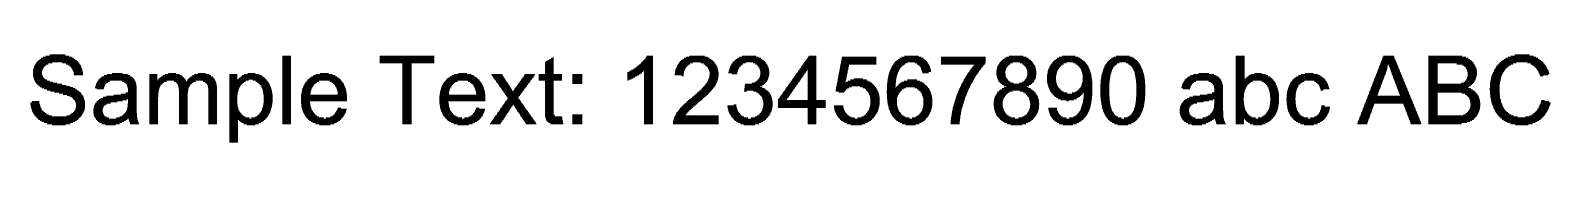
# Model space of a CAD drawing. Header units: metres. Extents: x 2.3 to 90.9, y 0.4 to 5.6.
import ezdxf

# ---------------------------------------------------------------- set-up
doc = ezdxf.new("R2010")
doc.units = ezdxf.units.M

msp = doc.modelspace()

# ---------------------------------------------------------------- hatches: boundary and pattern name
h = msp.add_hatch()
h.set_pattern_fill('ANSI31', color=1, scale=0.02, angle=-45, style=0)
edge = h.paths.add_edge_path()
edge.add_line((2.251, 2.785), (2.75, 2.829))
edge.add_spline(control_points=[(2.75, 2.829), (2.774, 2.629), (2.829, 2.465), (2.915, 2.336), (3.002, 2.208), (3.136, 2.104), (3.318, 2.025), (3.5, 1.946), (3.704, 1.907), (3.932, 1.907), (4.134, 1.907), (4.312, 1.937), (4.467, 1.997), (4.621, 2.057), (4.736, 2.139), (4.812, 2.244), (4.887, 2.348), (4.925, 2.462), (4.925, 2.586), (4.925, 2.711), (4.889, 2.821), (4.816, 2.915), (4.743, 3.008), (4.623, 3.087), (4.456, 3.151), (4.348, 3.193), (4.111, 3.258), (3.744, 3.346), (3.376, 3.434), (3.119, 3.517), (2.971, 3.595), (2.78, 3.696), (2.638, 3.82), (2.544, 3.968), (2.451, 4.116), (2.404, 4.282), (2.404, 4.466), (2.404, 4.668), (2.461, 4.857), (2.576, 5.032), (2.69, 5.208), (2.858, 5.341), (3.078, 5.432), (3.298, 5.523), (3.543, 5.568), (3.812, 5.568), (4.108, 5.568), (4.37, 5.52), (4.596, 5.425), (4.823, 5.329), (4.997, 5.189), (5.119, 5.003), (5.241, 4.818), (5.306, 4.608), (5.315, 4.373)], knot_values=[0, 0, 0, 0, 1, 1, 1, 2, 2, 2, 3, 3, 3, 4, 4, 4, 5, 5, 5, 6, 6, 6, 7, 7, 7, 8, 8, 8, 9, 9, 9, 10, 10, 10, 11, 11, 11, 12, 12, 12, 13, 13, 13, 14, 14, 14, 15, 15, 15, 16, 16, 16, 17, 17, 17, 18, 18, 18, 18], degree=3, periodic=0)
edge.add_line((5.315, 4.373), (4.808, 4.335))
edge.add_spline(control_points=[(4.808, 4.335), (4.78, 4.588), (4.688, 4.779), (4.531, 4.908), (4.373, 5.037), (4.141, 5.102), (3.834, 5.102), (3.513, 5.102), (3.28, 5.043), (3.134, 4.926), (2.987, 4.808), (2.914, 4.667), (2.914, 4.501), (2.914, 4.358), (2.966, 4.239), (3.07, 4.147), (3.171, 4.054), (3.437, 3.959), (3.868, 3.862), (4.298, 3.764), (4.593, 3.679), (4.753, 3.606), (4.986, 3.499), (5.158, 3.363), (5.269, 3.198), (5.38, 3.034), (5.435, 2.844), (5.435, 2.63), (5.435, 2.417), (5.374, 2.216), (5.252, 2.028), (5.131, 1.84), (4.955, 1.693), (4.727, 1.589), (4.499, 1.484), (4.242, 1.432), (3.956, 1.432), (3.594, 1.432), (3.291, 1.485), (3.046, 1.59), (2.802, 1.696), (2.61, 1.854), (2.471, 2.066), (2.332, 2.278), (2.258, 2.518), (2.251, 2.785)], knot_values=[0, 0, 0, 0, 1, 1, 1, 2, 2, 2, 3, 3, 3, 4, 4, 4, 5, 5, 5, 6, 6, 6, 7, 7, 7, 8, 8, 8, 9, 9, 9, 10, 10, 10, 11, 11, 11, 12, 12, 12, 13, 13, 13, 14, 14, 14, 15, 15, 15, 15], degree=3, periodic=0)
h = msp.add_hatch()
h.set_pattern_fill('ANSI31', color=1, scale=0.02, angle=-45, style=0)
h.paths.add_polyline_path([(16.955, 1.5), (16.955, 5.5), (17.446, 5.5), (17.446, 1.5), (16.955, 1.5)])
h = msp.add_hatch()
h.set_pattern_fill('ANSI31', color=1, scale=0.02, angle=-45, style=0)
h.paths.add_polyline_path([(23.948, 1.5), (23.948, 5.028), (22.63, 5.028), (22.63, 5.5), (25.801, 5.5), (25.801, 5.028), (24.477, 5.028), (24.477, 1.5), (23.948, 1.5)])
h = msp.add_hatch()
h.set_pattern_fill('ANSI31', color=1, scale=0.02, angle=-45, style=0)
edge = h.paths.add_edge_path()
edge.add_line((33.255, 1.939), (33.326, 1.505))
edge.add_spline(control_points=[(33.326, 1.505), (33.188, 1.476), (33.064, 1.462), (32.955, 1.462), (32.777, 1.462), (32.638, 1.49), (32.54, 1.546), (32.442, 1.603), (32.373, 1.677), (32.333, 1.769), (32.293, 1.861), (32.273, 2.054), (32.273, 2.349)], knot_values=[0, 0, 0, 0, 1, 1, 1, 2, 2, 2, 3, 3, 3, 4, 4, 4, 4], degree=3, periodic=0)
edge.add_line((32.273, 2.349), (32.273, 4.016))
edge.add_line((32.273, 4.016), (31.913, 4.016))
edge.add_line((31.913, 4.016), (31.913, 4.398))
edge.add_line((31.913, 4.398), (32.273, 4.398))
edge.add_line((32.273, 4.398), (32.273, 5.115))
edge.add_line((32.273, 5.115), (32.761, 5.41))
edge.add_line((32.761, 5.41), (32.761, 4.398))
edge.add_line((32.761, 4.398), (33.255, 4.398))
edge.add_line((33.255, 4.398), (33.255, 4.016))
edge.add_line((33.255, 4.016), (32.761, 4.016))
edge.add_line((32.761, 4.016), (32.761, 2.321))
edge.add_spline(control_points=[(32.761, 2.321), (32.761, 2.181), (32.77, 2.091), (32.787, 2.051), (32.804, 2.011), (32.833, 1.979), (32.872, 1.956), (32.911, 1.932), (32.967, 1.92), (33.04, 1.92), (33.094, 1.92), (33.166, 1.927), (33.255, 1.939)], knot_values=[0, 0, 0, 0, 1, 1, 1, 2, 2, 2, 3, 3, 3, 4, 4, 4, 4], degree=3, periodic=0)
h = msp.add_hatch()
h.set_pattern_fill('ANSI31', color=1, scale=0.02, angle=-45, style=0)
edge = h.paths.add_edge_path()
edge.add_line((38.554, 1.5), (38.063, 1.5))
edge.add_line((38.063, 1.5), (38.063, 4.63))
edge.add_spline(control_points=[(38.063, 4.63), (37.945, 4.517), (37.789, 4.404), (37.598, 4.291), (37.406, 4.178), (37.233, 4.094), (37.08, 4.038)], knot_values=[0, 0, 0, 0, 1, 1, 1, 2, 2, 2, 2], degree=3, periodic=0)
edge.add_line((37.08, 4.038), (37.08, 4.512))
edge.add_spline(control_points=[(37.08, 4.512), (37.355, 4.641), (37.595, 4.798), (37.801, 4.982), (38.006, 5.165), (38.152, 5.344), (38.237, 5.516)], knot_values=[0, 0, 0, 0, 1, 1, 1, 2, 2, 2, 2], degree=3, periodic=0)
edge.add_line((38.237, 5.516), (38.554, 5.516))
edge.add_line((38.554, 5.516), (38.554, 1.5))
h = msp.add_hatch()
h.set_pattern_fill('ANSI31', color=1, scale=0.02, angle=-45, style=0)
edge = h.paths.add_edge_path()
edge.add_line((42.393, 1.972), (42.393, 1.5))
edge.add_line((42.393, 1.5), (39.749, 1.5))
edge.add_spline(control_points=[(39.749, 1.5), (39.745, 1.618), (39.764, 1.732), (39.806, 1.841), (39.874, 2.021), (39.981, 2.198), (40.13, 2.373), (40.278, 2.548), (40.492, 2.75), (40.772, 2.979), (41.207, 3.335), (41.501, 3.618), (41.653, 3.826), (41.806, 4.034), (41.883, 4.231), (41.883, 4.417), (41.883, 4.611), (41.813, 4.776), (41.674, 4.909), (41.535, 5.043), (41.353, 5.11), (41.13, 5.11), (40.893, 5.11), (40.704, 5.039), (40.562, 4.897), (40.42, 4.755), (40.348, 4.559), (40.347, 4.308)], knot_values=[0, 0, 0, 0, 1, 1, 1, 2, 2, 2, 3, 3, 3, 4, 4, 4, 5, 5, 5, 6, 6, 6, 7, 7, 7, 8, 8, 8, 9, 9, 9, 9], degree=3, periodic=0)
edge.add_line((40.347, 4.308), (39.842, 4.359))
edge.add_spline(control_points=[(39.842, 4.359), (39.876, 4.736), (40.006, 5.023), (40.232, 5.22), (40.457, 5.418), (40.76, 5.516), (41.141, 5.516), (41.524, 5.516), (41.828, 5.41), (42.052, 5.197), (42.276, 4.984), (42.387, 4.721), (42.387, 4.406), (42.387, 4.246), (42.355, 4.088), (42.289, 3.934), (42.224, 3.779), (42.115, 3.616), (41.963, 3.445), (41.811, 3.274), (41.559, 3.04), (41.206, 2.741), (40.911, 2.494), (40.722, 2.326), (40.638, 2.238), (40.555, 2.15), (40.486, 2.061), (40.431, 1.972)], knot_values=[0, 0, 0, 0, 1, 1, 1, 2, 2, 2, 3, 3, 3, 4, 4, 4, 5, 5, 5, 6, 6, 6, 7, 7, 7, 8, 8, 8, 9, 9, 9, 9], degree=3, periodic=0)
edge.add_line((40.431, 1.972), (42.393, 1.972))
h = msp.add_hatch()
h.set_pattern_fill('ANSI31', color=1, scale=0.02, angle=-45, style=0)
edge = h.paths.add_edge_path()
edge.add_line((42.922, 2.556), (43.413, 2.621))
edge.add_spline(control_points=[(43.413, 2.621), (43.47, 2.343), (43.566, 2.143), (43.701, 2.02), (43.837, 1.897), (44.002, 1.836), (44.196, 1.836), (44.427, 1.836), (44.623, 1.916), (44.782, 2.076), (44.941, 2.236), (45.02, 2.434), (45.02, 2.671), (45.02, 2.896), (44.947, 3.082), (44.799, 3.229), (44.652, 3.375), (44.465, 3.448), (44.237, 3.448), (44.145, 3.448), (44.029, 3.43), (43.891, 3.394)], knot_values=[0, 0, 0, 0, 1, 1, 1, 2, 2, 2, 3, 3, 3, 4, 4, 4, 5, 5, 5, 6, 6, 6, 7, 7, 7, 7], degree=3, periodic=0)
edge.add_line((43.891, 3.394), (43.945, 3.825))
edge.add_spline(control_points=[(43.945, 3.825), (43.978, 3.821), (44.005, 3.819), (44.025, 3.819), (44.234, 3.819), (44.422, 3.874), (44.589, 3.983), (44.757, 4.092), (44.84, 4.26), (44.84, 4.488), (44.84, 4.668), (44.779, 4.817), (44.658, 4.935), (44.536, 5.053), (44.378, 5.113), (44.186, 5.113), (43.995, 5.113), (43.835, 5.053), (43.708, 4.932), (43.581, 4.812), (43.499, 4.632), (43.462, 4.392)], knot_values=[0, 0, 0, 0, 1, 1, 1, 2, 2, 2, 3, 3, 3, 4, 4, 4, 5, 5, 5, 6, 6, 6, 7, 7, 7, 7], degree=3, periodic=0)
edge.add_line((43.462, 4.392), (42.971, 4.48))
edge.add_spline(control_points=[(42.971, 4.48), (43.031, 4.809), (43.168, 5.064), (43.381, 5.245), (43.593, 5.426), (43.858, 5.516), (44.175, 5.516), (44.393, 5.516), (44.594, 5.47), (44.778, 5.376), (44.961, 5.282), (45.102, 5.154), (45.199, 4.992), (45.296, 4.831), (45.345, 4.659), (45.345, 4.477), (45.345, 4.304), (45.299, 4.147), (45.206, 4.005), (45.113, 3.863), (44.976, 3.75), (44.794, 3.666)], knot_values=[0, 0, 0, 0, 1, 1, 1, 2, 2, 2, 3, 3, 3, 4, 4, 4, 5, 5, 5, 6, 6, 6, 7, 7, 7, 7], degree=3, periodic=0)
edge.add_spline(control_points=[(44.794, 3.666), (45.03, 3.612), (45.214, 3.499), (45.345, 3.327), (45.476, 3.155), (45.542, 2.94), (45.542, 2.681), (45.542, 2.332), (45.414, 2.036), (45.16, 1.793), (44.905, 1.55), (44.583, 1.429), (44.194, 1.429), (43.843, 1.429), (43.551, 1.534), (43.319, 1.743), (43.087, 1.952), (42.955, 2.223), (42.922, 2.556)], knot_values=[0, 0, 0, 0, 1, 1, 1, 2, 2, 2, 3, 3, 3, 4, 4, 4, 5, 5, 5, 6, 6, 6, 6], degree=3, periodic=0)
h = msp.add_hatch()
h.set_pattern_fill('ANSI31', color=1, scale=0.02, angle=-45, style=0)
h.paths.add_polyline_path([(47.602, 1.5), (47.602, 2.458), (45.866, 2.458), (45.866, 2.908), (47.692, 5.5), (48.093, 5.5), (48.093, 2.908), (48.633, 2.908), (48.633, 2.458), (48.093, 2.458), (48.093, 1.5), (47.602, 1.5)])
h.paths.add_polyline_path([(47.602, 2.908), (47.602, 4.711), (46.349, 2.908), (47.602, 2.908)], flags=0)
h = msp.add_hatch()
h.set_pattern_fill('ANSI31', color=1, scale=0.02, angle=-45, style=0)
edge = h.paths.add_edge_path()
edge.add_line((49.135, 2.548), (49.651, 2.591))
edge.add_spline(control_points=[(49.651, 2.591), (49.689, 2.34), (49.778, 2.152), (49.917, 2.025), (50.056, 1.899), (50.224, 1.836), (50.42, 1.836), (50.657, 1.836), (50.857, 1.925), (51.02, 2.103), (51.184, 2.281), (51.266, 2.518), (51.266, 2.812), (51.266, 3.093), (51.187, 3.314), (51.03, 3.475), (50.873, 3.637), (50.667, 3.718), (50.412, 3.718), (50.254, 3.718), (50.111, 3.682), (49.984, 3.611), (49.856, 3.539), (49.756, 3.445), (49.683, 3.331)], knot_values=[0, 0, 0, 0, 1, 1, 1, 2, 2, 2, 3, 3, 3, 4, 4, 4, 5, 5, 5, 6, 6, 6, 7, 7, 7, 8, 8, 8, 8], degree=3, periodic=0)
edge.add_line((49.683, 3.331), (49.222, 3.391))
edge.add_line((49.222, 3.391), (49.61, 5.445))
edge.add_line((49.61, 5.445), (51.599, 5.445))
edge.add_line((51.599, 5.445), (51.599, 4.976))
edge.add_line((51.599, 4.976), (50.003, 4.976))
edge.add_line((50.003, 4.976), (49.787, 3.901))
edge.add_spline(control_points=[(49.787, 3.901), (50.027, 4.068), (50.279, 4.152), (50.543, 4.152), (50.892, 4.152), (51.187, 4.031), (51.427, 3.789), (51.667, 3.547), (51.787, 3.236), (51.787, 2.856), (51.787, 2.494), (51.682, 2.181), (51.471, 1.917), (51.214, 1.594), (50.864, 1.432), (50.42, 1.432), (50.056, 1.432), (49.759, 1.534), (49.529, 1.737), (49.299, 1.941), (49.168, 2.211), (49.135, 2.548)], knot_values=[0, 0, 0, 0, 1, 1, 1, 2, 2, 2, 3, 3, 3, 4, 4, 4, 5, 5, 5, 6, 6, 6, 7, 7, 7, 7], degree=3, periodic=0)
h = msp.add_hatch()
h.set_pattern_fill('ANSI31', color=1, scale=0.02, angle=-45, style=0)
edge = h.paths.add_edge_path()
edge.add_line((54.791, 4.52), (54.303, 4.482))
edge.add_spline(control_points=[(54.303, 4.482), (54.259, 4.675), (54.197, 4.815), (54.117, 4.902)], knot_values=[0, 0, 0, 0, 1, 1, 1, 1], degree=3, periodic=0)
edge.add_spline(control_points=[(54.117, 4.902), (53.985, 5.043), (53.821, 5.113), (53.626, 5.113), (53.47, 5.113), (53.332, 5.069), (53.214, 4.982), (53.06, 4.869), (52.938, 4.704), (52.849, 4.488), (52.759, 4.271), (52.713, 3.963), (52.709, 3.563)], knot_values=[0, 0, 0, 0, 1, 1, 1, 2, 2, 2, 3, 3, 3, 4, 4, 4, 4], degree=3, periodic=0)
edge.add_spline(control_points=[(52.709, 3.563), (52.828, 3.743), (52.972, 3.877), (53.143, 3.964), (53.314, 4.051), (53.493, 4.095), (53.681, 4.095), (54.008, 4.095), (54.287, 3.974), (54.517, 3.733), (54.747, 3.492), (54.862, 3.181), (54.862, 2.799), (54.862, 2.548), (54.808, 2.314), (54.7, 2.099), (54.592, 1.883), (54.443, 1.718), (54.254, 1.604), (54.065, 1.489), (53.85, 1.432), (53.61, 1.432), (53.201, 1.432), (52.867, 1.582), (52.608, 1.883), (52.35, 2.184), (52.221, 2.681), (52.221, 3.372), (52.221, 4.145), (52.364, 4.707), (52.649, 5.058), (52.899, 5.364), (53.234, 5.516), (53.656, 5.516), (53.971, 5.516), (54.229, 5.428), (54.43, 5.252), (54.631, 5.075), (54.751, 4.832), (54.791, 4.52)], knot_values=[0, 0, 0, 0, 1, 1, 1, 2, 2, 2, 3, 3, 3, 4, 4, 4, 5, 5, 5, 6, 6, 6, 7, 7, 7, 8, 8, 8, 9, 9, 9, 10, 10, 10, 11, 11, 11, 12, 12, 12, 13, 13, 13, 13], degree=3, periodic=0)
edge = h.paths.add_edge_path(flags=0)
edge.add_spline(control_points=[(52.786, 2.796), (52.786, 2.627), (52.822, 2.465), (52.894, 2.31), (52.965, 2.156), (53.066, 2.038), (53.195, 1.957), (53.324, 1.876), (53.46, 1.836), (53.602, 1.836), (53.809, 1.836), (53.987, 1.919), (54.136, 2.087), (54.286, 2.254), (54.36, 2.481), (54.36, 2.769), (54.36, 3.045), (54.286, 3.263), (54.139, 3.422), (53.992, 3.581), (53.806, 3.661), (53.583, 3.661), (53.361, 3.661), (53.172, 3.581), (53.018, 3.422), (52.863, 3.263), (52.786, 3.054), (52.786, 2.796)], knot_values=[0, 0, 0, 0, 1, 1, 1, 2, 2, 2, 3, 3, 3, 4, 4, 4, 5, 5, 5, 6, 6, 6, 7, 7, 7, 8, 8, 8, 9, 9, 9, 9], degree=3, periodic=0)
h = msp.add_hatch()
h.set_pattern_fill('ANSI31', color=1, scale=0.02, angle=-45, style=0)
edge = h.paths.add_edge_path()
edge.add_line((55.383, 4.976), (55.383, 5.448))
edge.add_line((55.383, 5.448), (57.973, 5.448))
edge.add_line((57.973, 5.448), (57.973, 5.066))
edge.add_spline(control_points=[(57.973, 5.066), (57.718, 4.795), (57.466, 4.435), (57.216, 3.986), (56.965, 3.536), (56.772, 3.074), (56.636, 2.6), (56.538, 2.265), (56.475, 1.898), (56.447, 1.5)], knot_values=[0, 0, 0, 0, 1, 1, 1, 2, 2, 2, 3, 3, 3, 3], degree=3, periodic=0)
edge.add_line((56.447, 1.5), (55.943, 1.5))
edge.add_spline(control_points=[(55.943, 1.5), (55.948, 1.815), (56.01, 2.195), (56.128, 2.641), (56.246, 3.086), (56.416, 3.516), (56.637, 3.93), (56.858, 4.344), (57.093, 4.692), (57.342, 4.976)], knot_values=[0, 0, 0, 0, 1, 1, 1, 2, 2, 2, 3, 3, 3, 3], degree=3, periodic=0)
edge.add_line((57.342, 4.976), (55.383, 4.976))
h = msp.add_hatch()
h.set_pattern_fill('ANSI31', color=1, scale=0.02, angle=-45, style=0)
edge = h.paths.add_edge_path()
edge.add_spline(control_points=[(59.214, 3.669), (59.01, 3.744), (58.859, 3.85), (58.761, 3.988), (58.663, 4.127), (58.614, 4.292), (58.614, 4.485), (58.614, 4.776), (58.719, 5.021), (58.928, 5.219), (59.137, 5.417), (59.415, 5.516), (59.763, 5.516), (60.112, 5.516), (60.393, 5.415), (60.606, 5.212), (60.819, 5.009), (60.925, 4.762), (60.925, 4.471), (60.925, 4.286), (60.876, 4.124), (60.779, 3.987), (60.682, 3.85), (60.534, 3.744), (60.336, 3.669)], knot_values=[0, 0, 0, 0, 1, 1, 1, 2, 2, 2, 3, 3, 3, 4, 4, 4, 5, 5, 5, 6, 6, 6, 7, 7, 7, 8, 8, 8, 8], degree=3, periodic=0)
edge.add_spline(control_points=[(60.336, 3.669), (60.581, 3.589), (60.768, 3.46), (60.896, 3.282), (61.025, 3.103), (61.089, 2.891), (61.089, 2.643), (61.089, 2.301), (60.968, 2.014), (60.726, 1.781), (60.484, 1.548), (60.166, 1.432), (59.771, 1.432), (59.376, 1.432), (59.058, 1.549), (58.816, 1.782), (58.574, 2.016), (58.453, 2.308), (58.453, 2.657), (58.453, 2.917), (58.519, 3.135), (58.651, 3.31), (58.783, 3.486), (58.97, 3.606), (59.214, 3.669)], knot_values=[0, 0, 0, 0, 1, 1, 1, 2, 2, 2, 3, 3, 3, 4, 4, 4, 5, 5, 5, 6, 6, 6, 7, 7, 7, 8, 8, 8, 8], degree=3, periodic=0)
edge = h.paths.add_edge_path(flags=0)
edge.add_spline(control_points=[(58.958, 2.654), (58.958, 2.514), (58.991, 2.379), (59.057, 2.248), (59.124, 2.117), (59.222, 2.015), (59.353, 1.943), (59.484, 1.872), (59.625, 1.836), (59.776, 1.836), (60.011, 1.836), (60.205, 1.911), (60.357, 2.062), (60.51, 2.213), (60.587, 2.405), (60.587, 2.638), (60.587, 2.874), (60.508, 3.07), (60.351, 3.224), (60.193, 3.379), (59.996, 3.456), (59.76, 3.456), (59.529, 3.456), (59.337, 3.38), (59.186, 3.227), (59.034, 3.074), (58.958, 2.883), (58.958, 2.654)], knot_values=[0, 0, 0, 0, 1, 1, 1, 2, 2, 2, 3, 3, 3, 4, 4, 4, 5, 5, 5, 6, 6, 6, 7, 7, 7, 8, 8, 8, 9, 9, 9, 9], degree=3, periodic=0)
edge = h.paths.add_edge_path(flags=0)
edge.add_spline(control_points=[(59.116, 4.501), (59.116, 4.312), (59.177, 4.158), (59.299, 4.038), (59.421, 3.917), (59.579, 3.857), (59.774, 3.857), (59.963, 3.857), (60.118, 3.917), (60.239, 4.036), (60.36, 4.155), (60.42, 4.301), (60.42, 4.474), (60.42, 4.654), (60.358, 4.806), (60.233, 4.928), (60.109, 5.051), (59.954, 5.113), (59.768, 5.113), (59.581, 5.113), (59.425, 5.053), (59.302, 4.932), (59.178, 4.812), (59.116, 4.669), (59.116, 4.501)], knot_values=[0, 0, 0, 0, 1, 1, 1, 2, 2, 2, 3, 3, 3, 4, 4, 4, 5, 5, 5, 6, 6, 6, 7, 7, 7, 8, 8, 8, 8], degree=3, periodic=0)
h = msp.add_hatch()
h.set_pattern_fill('ANSI31', color=1, scale=0.02, angle=-45, style=0)
edge = h.paths.add_edge_path()
edge.add_line((61.64, 2.425), (62.112, 2.469))
edge.add_spline(control_points=[(62.112, 2.469), (62.152, 2.247), (62.228, 2.086), (62.341, 1.986), (62.454, 1.886), (62.598, 1.836), (62.775, 1.836), (62.926, 1.836), (63.058, 1.87), (63.172, 1.939), (63.286, 2.008), (63.379, 2.101), (63.452, 2.216), (63.524, 2.332), (63.585, 2.488), (63.634, 2.684), (63.683, 2.881), (63.708, 3.081), (63.708, 3.284), (63.708, 3.306), (63.707, 3.339), (63.705, 3.383)], knot_values=[0, 0, 0, 0, 1, 1, 1, 2, 2, 2, 3, 3, 3, 4, 4, 4, 5, 5, 5, 6, 6, 6, 7, 7, 7, 7], degree=3, periodic=0)
edge.add_spline(control_points=[(63.705, 3.383), (63.607, 3.226), (63.473, 3.099), (63.303, 3.002), (63.133, 2.905), (62.949, 2.856), (62.75, 2.856), (62.419, 2.856), (62.139, 2.976), (61.91, 3.216), (61.681, 3.456), (61.566, 3.773), (61.566, 4.166), (61.566, 4.571), (61.686, 4.898), (61.925, 5.145), (62.164, 5.393), (62.464, 5.516), (62.824, 5.516), (63.084, 5.516), (63.322, 5.446), (63.538, 5.306), (63.753, 5.166), (63.917, 4.967), (64.029, 4.707), (64.141, 4.448), (64.196, 4.073), (64.196, 3.582), (64.196, 3.071), (64.141, 2.664), (64.03, 2.361), (63.919, 2.058), (63.754, 1.827), (63.535, 1.669), (63.316, 1.511), (63.059, 1.432), (62.764, 1.432), (62.451, 1.432), (62.196, 1.519), (61.997, 1.692), (61.799, 1.866), (61.68, 2.11), (61.64, 2.425)], knot_values=[0, 0, 0, 0, 1, 1, 1, 2, 2, 2, 3, 3, 3, 4, 4, 4, 5, 5, 5, 6, 6, 6, 7, 7, 7, 8, 8, 8, 9, 9, 9, 10, 10, 10, 11, 11, 11, 12, 12, 12, 13, 13, 13, 14, 14, 14, 14], degree=3, periodic=0)
edge = h.paths.add_edge_path(flags=0)
edge.add_spline(control_points=[(63.651, 4.19), (63.651, 4.472), (63.576, 4.696), (63.426, 4.862), (63.276, 5.027), (63.095, 5.11), (62.884, 5.11), (62.666, 5.11), (62.476, 5.021), (62.314, 4.842), (62.152, 4.664), (62.071, 4.433), (62.071, 4.149), (62.071, 3.895), (62.148, 3.688), (62.302, 3.529), (62.455, 3.369), (62.645, 3.29), (62.87, 3.29), (63.098, 3.29), (63.285, 3.369), (63.431, 3.529), (63.578, 3.688), (63.651, 3.908), (63.651, 4.19)], knot_values=[0, 0, 0, 0, 1, 1, 1, 2, 2, 2, 3, 3, 3, 4, 4, 4, 5, 5, 5, 6, 6, 6, 7, 7, 7, 8, 8, 8, 8], degree=3, periodic=0)
h = msp.add_hatch()
h.set_pattern_fill('ANSI31', color=1, scale=0.02, angle=-45, style=0)
edge = h.paths.add_edge_path()
edge.add_spline(control_points=[(64.674, 3.473), (64.674, 3.946), (64.723, 4.326), (64.82, 4.615), (64.917, 4.903), (65.062, 5.125), (65.254, 5.282), (65.446, 5.438), (65.687, 5.516), (65.978, 5.516), (66.193, 5.516), (66.381, 5.473), (66.543, 5.387), (66.705, 5.3), (66.839, 5.176), (66.944, 5.013), (67.05, 4.85), (67.132, 4.652), (67.192, 4.418), (67.252, 4.184), (67.282, 3.869), (67.282, 3.473), (67.282, 3.003), (67.234, 2.625), (67.138, 2.336), (67.041, 2.048), (66.897, 1.825), (66.705, 1.668), (66.513, 1.51), (66.271, 1.432), (65.978, 1.432), (65.593, 1.432), (65.29, 1.57), (65.07, 1.847), (64.806, 2.179), (64.674, 2.721), (64.674, 3.473)], knot_values=[0, 0, 0, 0, 1, 1, 1, 2, 2, 2, 3, 3, 3, 4, 4, 4, 5, 5, 5, 6, 6, 6, 7, 7, 7, 8, 8, 8, 9, 9, 9, 10, 10, 10, 11, 11, 11, 12, 12, 12, 12], degree=3, periodic=0)
edge = h.paths.add_edge_path(flags=0)
edge.add_spline(control_points=[(65.179, 3.473), (65.179, 2.816), (65.256, 2.379), (65.409, 2.162), (65.563, 1.944), (65.753, 1.836), (65.978, 1.836), (66.204, 1.836), (66.393, 1.945), (66.547, 2.163), (66.701, 2.381), (66.778, 2.818), (66.778, 3.473), (66.778, 4.131), (66.701, 4.569), (66.547, 4.785), (66.393, 5.002), (66.202, 5.11), (65.973, 5.11), (65.747, 5.11), (65.567, 5.014), (65.432, 4.823), (65.263, 4.58), (65.179, 4.129), (65.179, 3.473)], knot_values=[0, 0, 0, 0, 1, 1, 1, 2, 2, 2, 3, 3, 3, 4, 4, 4, 5, 5, 5, 6, 6, 6, 7, 7, 7, 8, 8, 8, 8], degree=3, periodic=0)
h = msp.add_hatch()
h.set_pattern_fill('ANSI31', color=1, scale=0.02, angle=-45, style=0)
edge = h.paths.add_edge_path()
edge.add_line((73.031, 1.5), (72.576, 1.5))
edge.add_line((72.576, 1.5), (72.576, 5.5))
edge.add_line((72.576, 5.5), (73.067, 5.5))
edge.add_line((73.067, 5.5), (73.067, 4.073))
edge.add_spline(control_points=[(73.067, 4.073), (73.274, 4.333), (73.539, 4.463), (73.861, 4.463), (74.039, 4.463), (74.208, 4.427), (74.367, 4.355), (74.526, 4.284), (74.657, 4.183), (74.76, 4.053), (74.863, 3.922), (74.943, 3.766), (75.001, 3.582), (75.06, 3.398), (75.089, 3.202), (75.089, 2.992), (75.089, 2.496), (74.966, 2.112), (74.72, 1.841), (74.475, 1.57), (74.18, 1.435), (73.836, 1.435), (73.494, 1.435), (73.226, 1.577), (73.031, 1.863)], knot_values=[0, 0, 0, 0, 1, 1, 1, 2, 2, 2, 3, 3, 3, 4, 4, 4, 5, 5, 5, 6, 6, 6, 7, 7, 7, 8, 8, 8, 8], degree=3, periodic=0)
edge.add_line((73.031, 1.863), (73.031, 1.5))
edge = h.paths.add_edge_path(flags=0)
edge.add_spline(control_points=[(73.026, 2.971), (73.026, 2.623), (73.073, 2.372), (73.168, 2.218), (73.322, 1.965), (73.532, 1.838), (73.795, 1.838), (74.01, 1.838), (74.196, 1.932), (74.352, 2.118), (74.508, 2.304), (74.587, 2.582), (74.587, 2.952), (74.587, 3.33), (74.512, 3.609), (74.362, 3.789), (74.211, 3.969), (74.03, 4.059), (73.817, 4.059), (73.603, 4.059), (73.417, 3.966), (73.261, 3.78), (73.104, 3.593), (73.026, 3.324), (73.026, 2.971)], knot_values=[0, 0, 0, 0, 1, 1, 1, 2, 2, 2, 3, 3, 3, 4, 4, 4, 5, 5, 5, 6, 6, 6, 7, 7, 7, 8, 8, 8, 8], degree=3, periodic=0)
h = msp.add_hatch()
h.set_pattern_fill('ANSI31', color=1, scale=0.02, angle=-45, style=0)
h.paths.add_polyline_path([(79.656, 1.5), (81.192, 5.5), (81.763, 5.5), (83.4, 1.5), (82.797, 1.5), (82.33, 2.711), (80.658, 2.711), (80.218, 1.5), (79.656, 1.5)])
edge = h.paths.add_edge_path(flags=0)
edge.add_line((80.81, 3.143), (82.166, 3.143))
edge.add_line((82.166, 3.143), (81.749, 4.25))
edge.add_spline(control_points=[(81.749, 4.25), (81.622, 4.587), (81.527, 4.863), (81.465, 5.08)], knot_values=[0, 0, 0, 0, 1, 1, 1, 1], degree=3, periodic=0)
edge.add_spline(control_points=[(81.465, 5.08), (81.414, 4.823), (81.342, 4.569), (81.25, 4.316)], knot_values=[0, 0, 0, 0, 1, 1, 1, 1], degree=3, periodic=0)
edge.add_line((81.25, 4.316), (80.81, 3.143))
h = msp.add_hatch()
h.set_pattern_fill('ANSI31', color=1, scale=0.02, angle=-45, style=0)
edge = h.paths.add_edge_path()
edge.add_line((83.801, 1.5), (83.801, 5.5))
edge.add_line((83.801, 5.5), (85.302, 5.5))
edge.add_spline(control_points=[(85.302, 5.5), (85.607, 5.5), (85.852, 5.46), (86.037, 5.379), (86.221, 5.298), (86.366, 5.173), (86.471, 5.005), (86.575, 4.837), (86.628, 4.661), (86.628, 4.477), (86.628, 4.306), (86.581, 4.145), (86.488, 3.994), (86.396, 3.843), (86.256, 3.721), (86.068, 3.628)], knot_values=[0, 0, 0, 0, 1, 1, 1, 2, 2, 2, 3, 3, 3, 4, 4, 4, 5, 5, 5, 5], degree=3, periodic=0)
edge.add_spline(control_points=[(86.068, 3.628), (86.31, 3.557), (86.496, 3.436), (86.626, 3.265), (86.756, 3.094), (86.821, 2.892), (86.821, 2.66), (86.821, 2.472), (86.782, 2.298), (86.703, 2.137), (86.623, 1.976), (86.526, 1.852), (86.409, 1.765), (86.293, 1.677), (86.147, 1.611), (85.971, 1.567), (85.796, 1.522), (85.581, 1.5), (85.326, 1.5)], knot_values=[0, 0, 0, 0, 1, 1, 1, 2, 2, 2, 3, 3, 3, 4, 4, 4, 5, 5, 5, 6, 6, 6, 6], degree=3, periodic=0)
edge.add_line((85.326, 1.5), (83.801, 1.5))
edge = h.paths.add_edge_path(flags=0)
edge.add_line((84.33, 1.972), (85.326, 1.972))
edge.add_spline(control_points=[(85.326, 1.972), (85.497, 1.972), (85.617, 1.978), (85.686, 1.991), (85.808, 2.013), (85.91, 2.049), (85.992, 2.1), (86.074, 2.151), (86.141, 2.225), (86.194, 2.323), (86.246, 2.42), (86.273, 2.532), (86.273, 2.66), (86.273, 2.809), (86.235, 2.938), (86.158, 3.048), (86.082, 3.158), (85.976, 3.236), (85.84, 3.28), (85.705, 3.325), (85.51, 3.347), (85.255, 3.347)], knot_values=[0, 0, 0, 0, 1, 1, 1, 2, 2, 2, 3, 3, 3, 4, 4, 4, 5, 5, 5, 6, 6, 6, 7, 7, 7, 7], degree=3, periodic=0)
edge.add_line((85.255, 3.347), (84.33, 3.347))
edge.add_line((84.33, 3.347), (84.33, 1.972))
edge = h.paths.add_edge_path(flags=0)
edge.add_line((84.33, 3.819), (85.195, 3.819))
edge.add_spline(control_points=[(85.195, 3.819), (85.43, 3.819), (85.598, 3.835), (85.7, 3.866), (85.834, 3.906), (85.936, 3.972), (86.004, 4.065), (86.072, 4.158), (86.106, 4.274), (86.106, 4.414), (86.106, 4.547), (86.075, 4.664), (86.011, 4.765), (85.947, 4.866), (85.856, 4.935), (85.738, 4.972), (85.62, 5.009), (85.417, 5.028), (85.13, 5.028)], knot_values=[0, 0, 0, 0, 1, 1, 1, 2, 2, 2, 3, 3, 3, 4, 4, 4, 5, 5, 5, 6, 6, 6, 6], degree=3, periodic=0)
edge.add_line((85.13, 5.028), (84.33, 5.028))
edge.add_line((84.33, 5.028), (84.33, 3.819))
h = msp.add_hatch()
h.set_pattern_fill('ANSI31', color=1, scale=0.02, angle=-45, style=0)
edge = h.paths.add_edge_path()
edge.add_line((90.404, 2.902), (90.933, 2.769))
edge.add_spline(control_points=[(90.933, 2.769), (90.822, 2.334), (90.623, 2.003), (90.334, 1.774), (90.046, 1.546), (89.693, 1.432), (89.277, 1.432), (88.846, 1.432), (88.495, 1.52), (88.225, 1.695), (87.955, 1.871), (87.749, 2.125), (87.608, 2.458), (87.467, 2.791), (87.397, 3.148), (87.397, 3.53), (87.397, 3.947), (87.477, 4.31), (87.636, 4.62), (87.795, 4.93), (88.021, 5.166), (88.315, 5.327), (88.609, 5.488), (88.932, 5.568), (89.285, 5.568), (89.685, 5.568), (90.022, 5.466), (90.295, 5.263), (90.568, 5.059), (90.758, 4.772), (90.865, 4.403)], knot_values=[0, 0, 0, 0, 1, 1, 1, 2, 2, 2, 3, 3, 3, 4, 4, 4, 5, 5, 5, 6, 6, 6, 7, 7, 7, 8, 8, 8, 9, 9, 9, 10, 10, 10, 10], degree=3, periodic=0)
edge.add_line((90.865, 4.403), (90.344, 4.28))
edge.add_spline(control_points=[(90.344, 4.28), (90.251, 4.571), (90.116, 4.783), (89.94, 4.916), (89.764, 5.049), (89.542, 5.115), (89.274, 5.115), (88.967, 5.115), (88.71, 5.042), (88.503, 4.894), (88.297, 4.747), (88.152, 4.549), (88.068, 4.301), (87.985, 4.053), (87.943, 3.796), (87.943, 3.533), (87.943, 3.193), (87.992, 2.896), (88.091, 2.642), (88.191, 2.388), (88.345, 2.198), (88.554, 2.073), (88.763, 1.947), (88.99, 1.885), (89.233, 1.885), (89.53, 1.885), (89.781, 1.97), (89.986, 2.141), (90.192, 2.312), (90.331, 2.566), (90.404, 2.902)], knot_values=[0, 0, 0, 0, 1, 1, 1, 2, 2, 2, 3, 3, 3, 4, 4, 4, 5, 5, 5, 6, 6, 6, 7, 7, 7, 8, 8, 8, 9, 9, 9, 10, 10, 10, 10], degree=3, periodic=0)
h = msp.add_hatch()
h.set_pattern_fill('ANSI31', color=1, scale=0.02, angle=-45, style=0)
edge = h.paths.add_edge_path()
edge.add_spline(control_points=[(7.986, 1.857), (7.804, 1.703), (7.629, 1.594), (7.461, 1.53), (7.293, 1.466), (7.112, 1.435), (6.92, 1.435), (6.601, 1.435), (6.357, 1.512), (6.186, 1.668), (6.015, 1.823), (5.929, 2.022), (5.929, 2.264), (5.929, 2.406), (5.961, 2.535), (6.026, 2.653), (6.09, 2.77), (6.175, 2.864), (6.28, 2.935), (6.384, 3.006), (6.502, 3.06), (6.633, 3.096), (6.729, 3.122), (6.875, 3.146), (7.07, 3.17), (7.466, 3.217), (7.758, 3.274), (7.945, 3.339)], knot_values=[0, 0, 0, 0, 1, 1, 1, 2, 2, 2, 3, 3, 3, 4, 4, 4, 5, 5, 5, 6, 6, 6, 7, 7, 7, 8, 8, 8, 9, 9, 9, 9], degree=3, periodic=0)
edge.add_spline(control_points=[(7.945, 3.339), (7.947, 3.406), (7.948, 3.449), (7.948, 3.467), (7.948, 3.667), (7.902, 3.808), (7.809, 3.89), (7.683, 4.001), (7.497, 4.057), (7.25, 4.057), (7.019, 4.057), (6.848, 4.016), (6.738, 3.935), (6.628, 3.854), (6.547, 3.711), (6.494, 3.505)], knot_values=[0, 0, 0, 0, 1, 1, 1, 2, 2, 2, 3, 3, 3, 4, 4, 4, 5, 5, 5, 5], degree=3, periodic=0)
edge.add_line((6.494, 3.505), (6.014, 3.571))
edge.add_spline(control_points=[(6.014, 3.571), (6.057, 3.776), (6.129, 3.942), (6.229, 4.069), (6.329, 4.195), (6.474, 4.293), (6.663, 4.361), (6.852, 4.429), (7.071, 4.463), (7.321, 4.463), (7.568, 4.463), (7.769, 4.434), (7.924, 4.376), (8.078, 4.318), (8.192, 4.244), (8.265, 4.156), (8.337, 4.068), (8.388, 3.957), (8.417, 3.822)], knot_values=[0, 0, 0, 0, 1, 1, 1, 2, 2, 2, 3, 3, 3, 4, 4, 4, 5, 5, 5, 6, 6, 6, 6], degree=3, periodic=0)
edge.add_spline(control_points=[(8.417, 3.822), (8.434, 3.738), (8.442, 3.587), (8.442, 3.369)], knot_values=[0, 0, 0, 0, 1, 1, 1, 1], degree=3, periodic=0)
edge.add_line((8.442, 3.369), (8.442, 2.714))
edge.add_spline(control_points=[(8.442, 2.714), (8.442, 2.258), (8.452, 1.969), (8.473, 1.848), (8.494, 1.727), (8.536, 1.611), (8.598, 1.5)], knot_values=[0, 0, 0, 0, 1, 1, 1, 2, 2, 2, 2], degree=3, periodic=0)
edge.add_line((8.598, 1.5), (8.085, 1.5))
edge.add_spline(control_points=[(8.085, 1.5), (8.034, 1.602), (8.001, 1.721), (7.986, 1.857)], knot_values=[0, 0, 0, 0, 1, 1, 1, 1], degree=3, periodic=0)
edge = h.paths.add_edge_path(flags=0)
edge.add_spline(control_points=[(7.945, 2.954), (7.767, 2.882), (7.5, 2.82), (7.143, 2.769), (6.941, 2.74), (6.799, 2.707), (6.715, 2.671), (6.631, 2.634), (6.567, 2.581), (6.521, 2.511), (6.476, 2.441), (6.453, 2.363), (6.453, 2.278), (6.453, 2.147), (6.503, 2.038), (6.602, 1.95), (6.701, 1.863), (6.846, 1.819), (7.037, 1.819), (7.226, 1.819), (7.394, 1.861), (7.542, 1.943), (7.689, 2.026), (7.797, 2.139), (7.866, 2.283), (7.919, 2.394), (7.945, 2.558), (7.945, 2.774)], knot_values=[0, 0, 0, 0, 1, 1, 1, 2, 2, 2, 3, 3, 3, 4, 4, 4, 5, 5, 5, 6, 6, 6, 7, 7, 7, 8, 8, 8, 9, 9, 9, 9], degree=3, periodic=0)
edge.add_line((7.945, 2.774), (7.945, 2.954))
h = msp.add_hatch()
h.set_pattern_fill('ANSI31', color=1, scale=0.02, angle=-45, style=0)
edge = h.paths.add_edge_path()
edge.add_line((9.203, 1.5), (9.203, 4.398))
edge.add_line((9.203, 4.398), (9.643, 4.398))
edge.add_line((9.643, 4.398), (9.643, 3.991))
edge.add_spline(control_points=[(9.643, 3.991), (9.734, 4.133), (9.854, 4.247), (10.005, 4.334), (10.156, 4.42), (10.328, 4.463), (10.521, 4.463), (10.736, 4.463), (10.912, 4.419), (11.049, 4.329), (11.186, 4.24), (11.283, 4.116), (11.34, 3.956)], knot_values=[0, 0, 0, 0, 1, 1, 1, 2, 2, 2, 3, 3, 3, 4, 4, 4, 4], degree=3, periodic=0)
edge.add_spline(control_points=[(11.34, 3.956), (11.569, 4.294), (11.867, 4.463), (12.235, 4.463), (12.522, 4.463), (12.743, 4.384), (12.898, 4.224), (13.052, 4.065), (13.13, 3.82), (13.13, 3.489)], knot_values=[0, 0, 0, 0, 1, 1, 1, 2, 2, 2, 3, 3, 3, 3], degree=3, periodic=0)
edge.add_line((13.13, 3.489), (13.13, 1.5))
edge.add_line((13.13, 1.5), (12.641, 1.5))
edge.add_line((12.641, 1.5), (12.641, 3.325))
edge.add_spline(control_points=[(12.641, 3.325), (12.641, 3.522), (12.625, 3.663), (12.593, 3.75), (12.562, 3.836), (12.504, 3.906), (12.42, 3.958), (12.337, 4.011), (12.238, 4.038), (12.126, 4.038), (11.922, 4.038), (11.753, 3.97), (11.618, 3.834), (11.483, 3.699), (11.416, 3.482), (11.416, 3.183)], knot_values=[0, 0, 0, 0, 1, 1, 1, 2, 2, 2, 3, 3, 3, 4, 4, 4, 5, 5, 5, 5], degree=3, periodic=0)
edge.add_line((11.416, 3.183), (11.416, 1.5))
edge.add_line((11.416, 1.5), (10.925, 1.5))
edge.add_line((10.925, 1.5), (10.925, 3.383))
edge.add_spline(control_points=[(10.925, 3.383), (10.925, 3.601), (10.885, 3.765), (10.805, 3.874), (10.725, 3.983), (10.594, 4.038), (10.412, 4.038), (10.274, 4.038), (10.146, 4.001), (10.029, 3.928), (9.911, 3.856), (9.826, 3.749), (9.774, 3.609), (9.721, 3.469), (9.694, 3.267), (9.694, 3.003)], knot_values=[0, 0, 0, 0, 1, 1, 1, 2, 2, 2, 3, 3, 3, 4, 4, 4, 5, 5, 5, 5], degree=3, periodic=0)
edge.add_line((9.694, 3.003), (9.694, 1.5))
edge.add_line((9.694, 1.5), (9.203, 1.5))
h = msp.add_hatch()
h.set_pattern_fill('ANSI31', color=1, scale=0.02, angle=-45, style=0)
edge = h.paths.add_edge_path()
edge.add_line((13.858, 0.389), (13.858, 4.398))
edge.add_line((13.858, 4.398), (14.306, 4.398))
edge.add_line((14.306, 4.398), (14.306, 4.021))
edge.add_spline(control_points=[(14.306, 4.021), (14.411, 4.168), (14.53, 4.279), (14.663, 4.353), (14.796, 4.426), (14.957, 4.463), (15.146, 4.463), (15.393, 4.463), (15.612, 4.399), (15.801, 4.272), (15.99, 4.145), (16.133, 3.965), (16.229, 3.733), (16.326, 3.501), (16.374, 3.247), (16.374, 2.971), (16.374, 2.674), (16.321, 2.407), (16.214, 2.17), (16.108, 1.932), (15.953, 1.751), (15.75, 1.624), (15.548, 1.498), (15.334, 1.435), (15.111, 1.435), (14.947, 1.435), (14.8, 1.469), (14.67, 1.538), (14.54, 1.607), (14.433, 1.695), (14.349, 1.8)], knot_values=[0, 0, 0, 0, 1, 1, 1, 2, 2, 2, 3, 3, 3, 4, 4, 4, 5, 5, 5, 6, 6, 6, 7, 7, 7, 8, 8, 8, 9, 9, 9, 10, 10, 10, 10], degree=3, periodic=0)
edge.add_line((14.349, 1.8), (14.349, 0.389))
edge.add_line((14.349, 0.389), (13.858, 0.389))
edge = h.paths.add_edge_path(flags=0)
edge.add_spline(control_points=[(14.303, 2.932), (14.303, 2.56), (14.378, 2.284), (14.529, 2.106), (14.68, 1.927), (14.863, 1.838), (15.078, 1.838), (15.296, 1.838), (15.483, 1.931), (15.638, 2.115), (15.794, 2.3), (15.872, 2.586), (15.872, 2.973), (15.872, 3.343), (15.796, 3.619), (15.644, 3.803), (15.492, 3.987), (15.311, 4.078), (15.1, 4.078), (14.89, 4.078), (14.705, 3.981), (14.544, 3.785), (14.383, 3.59), (14.303, 3.305), (14.303, 2.932)], knot_values=[0, 0, 0, 0, 1, 1, 1, 2, 2, 2, 3, 3, 3, 4, 4, 4, 5, 5, 5, 6, 6, 6, 7, 7, 7, 8, 8, 8, 8], degree=3, periodic=0)
h = msp.add_hatch()
h.set_pattern_fill('ANSI31', color=1, scale=0.02, angle=-45, style=0)
edge = h.paths.add_edge_path()
edge.add_line((20.191, 2.433), (20.698, 2.37))
edge.add_spline(control_points=[(20.698, 2.37), (20.618, 2.074), (20.47, 1.844), (20.254, 1.68), (20.037, 1.516), (19.761, 1.435), (19.424, 1.435), (19, 1.435), (18.664, 1.565), (18.416, 1.826), (18.168, 2.087), (18.044, 2.453), (18.044, 2.924), (18.044, 3.412), (18.169, 3.79), (18.42, 4.059), (18.671, 4.329), (18.997, 4.463), (19.397, 4.463), (19.784, 4.463), (20.101, 4.331), (20.347, 4.068), (20.592, 3.804), (20.715, 3.433), (20.715, 2.954), (20.715, 2.925), (20.714, 2.882), (20.712, 2.823)], knot_values=[0, 0, 0, 0, 1, 1, 1, 2, 2, 2, 3, 3, 3, 4, 4, 4, 5, 5, 5, 6, 6, 6, 7, 7, 7, 8, 8, 8, 9, 9, 9, 9], degree=3, periodic=0)
edge.add_line((20.712, 2.823), (18.551, 2.823))
edge.add_spline(control_points=[(18.551, 2.823), (18.569, 2.505), (18.659, 2.261), (18.821, 2.092), (18.983, 1.923), (19.185, 1.838), (19.427, 1.838), (19.607, 1.838), (19.761, 1.886), (19.888, 1.98), (20.015, 2.075), (20.116, 2.226), (20.191, 2.433)], knot_values=[0, 0, 0, 0, 1, 1, 1, 2, 2, 2, 3, 3, 3, 4, 4, 4, 4], degree=3, periodic=0)
edge = h.paths.add_edge_path(flags=0)
edge.add_line((18.578, 3.227), (20.196, 3.227))
edge.add_spline(control_points=[(20.196, 3.227), (20.175, 3.471), (20.113, 3.654), (20.011, 3.776), (19.854, 3.965), (19.652, 4.059), (19.402, 4.059), (19.177, 4.059), (18.987, 3.984), (18.834, 3.833), (18.68, 3.682), (18.595, 3.48), (18.578, 3.227)], knot_values=[0, 0, 0, 0, 1, 1, 1, 2, 2, 2, 3, 3, 3, 4, 4, 4, 4], degree=3, periodic=0)
h = msp.add_hatch()
h.set_pattern_fill('ANSI31', color=1, scale=0.02, angle=-45, style=0)
edge = h.paths.add_edge_path()
edge.add_line((28.265, 2.433), (28.772, 2.37))
edge.add_spline(control_points=[(28.772, 2.37), (28.692, 2.074), (28.544, 1.844), (28.327, 1.68), (28.111, 1.516), (27.834, 1.435), (27.498, 1.435), (27.074, 1.435), (26.738, 1.565), (26.49, 1.826), (26.241, 2.087), (26.117, 2.453), (26.117, 2.924), (26.117, 3.412), (26.243, 3.79), (26.494, 4.059), (26.745, 4.329), (27.07, 4.463), (27.471, 4.463), (27.858, 4.463), (28.175, 4.331), (28.42, 4.068), (28.666, 3.804), (28.789, 3.433), (28.789, 2.954), (28.789, 2.925), (28.788, 2.882), (28.786, 2.823)], knot_values=[0, 0, 0, 0, 1, 1, 1, 2, 2, 2, 3, 3, 3, 4, 4, 4, 5, 5, 5, 6, 6, 6, 7, 7, 7, 8, 8, 8, 9, 9, 9, 9], degree=3, periodic=0)
edge.add_line((28.786, 2.823), (26.625, 2.823))
edge.add_spline(control_points=[(26.625, 2.823), (26.643, 2.505), (26.733, 2.261), (26.895, 2.092), (27.057, 1.923), (27.259, 1.838), (27.501, 1.838), (27.681, 1.838), (27.834, 1.886), (27.962, 1.98), (28.089, 2.075), (28.19, 2.226), (28.265, 2.433)], knot_values=[0, 0, 0, 0, 1, 1, 1, 2, 2, 2, 3, 3, 3, 4, 4, 4, 4], degree=3, periodic=0)
edge = h.paths.add_edge_path(flags=0)
edge.add_line((26.652, 3.227), (28.27, 3.227))
edge.add_spline(control_points=[(28.27, 3.227), (28.248, 3.471), (28.186, 3.654), (28.085, 3.776), (27.928, 3.965), (27.725, 4.059), (27.476, 4.059), (27.251, 4.059), (27.061, 3.984), (26.907, 3.833), (26.754, 3.682), (26.668, 3.48), (26.652, 3.227)], knot_values=[0, 0, 0, 0, 1, 1, 1, 2, 2, 2, 3, 3, 3, 4, 4, 4, 4], degree=3, periodic=0)
h = msp.add_hatch()
h.set_pattern_fill('ANSI31', color=1, scale=0.02, angle=-45, style=0)
edge = h.paths.add_edge_path()
edge.add_spline(control_points=[(71.362, 1.857), (71.18, 1.703), (71.005, 1.594), (70.836, 1.53), (70.668, 1.466), (70.487, 1.435), (70.295, 1.435), (69.976, 1.435), (69.732, 1.512), (69.561, 1.668), (69.39, 1.823), (69.304, 2.022), (69.304, 2.264), (69.304, 2.406), (69.337, 2.535), (69.401, 2.653), (69.466, 2.77), (69.55, 2.864), (69.655, 2.935), (69.759, 3.006), (69.877, 3.06), (70.008, 3.096), (70.105, 3.122), (70.25, 3.146), (70.445, 3.17), (70.841, 3.217), (71.133, 3.274), (71.321, 3.339)], knot_values=[0, 0, 0, 0, 1, 1, 1, 2, 2, 2, 3, 3, 3, 4, 4, 4, 5, 5, 5, 6, 6, 6, 7, 7, 7, 8, 8, 8, 9, 9, 9, 9], degree=3, periodic=0)
edge.add_spline(control_points=[(71.321, 3.339), (71.322, 3.406), (71.323, 3.449), (71.323, 3.467), (71.323, 3.667), (71.277, 3.808), (71.184, 3.89), (71.059, 4.001), (70.872, 4.057), (70.625, 4.057), (70.394, 4.057), (70.223, 4.016), (70.113, 3.935), (70.003, 3.854), (69.922, 3.711), (69.869, 3.505)], knot_values=[0, 0, 0, 0, 1, 1, 1, 2, 2, 2, 3, 3, 3, 4, 4, 4, 5, 5, 5, 5], degree=3, periodic=0)
edge.add_line((69.869, 3.505), (69.389, 3.571))
edge.add_spline(control_points=[(69.389, 3.571), (69.432, 3.776), (69.504, 3.942), (69.604, 4.069), (69.704, 4.195), (69.849, 4.293), (70.038, 4.361), (70.227, 4.429), (70.447, 4.463), (70.696, 4.463), (70.943, 4.463), (71.144, 4.434), (71.299, 4.376), (71.453, 4.318), (71.567, 4.244), (71.64, 4.156), (71.713, 4.068), (71.764, 3.957), (71.793, 3.822)], knot_values=[0, 0, 0, 0, 1, 1, 1, 2, 2, 2, 3, 3, 3, 4, 4, 4, 5, 5, 5, 6, 6, 6, 6], degree=3, periodic=0)
edge.add_spline(control_points=[(71.793, 3.822), (71.809, 3.738), (71.817, 3.587), (71.817, 3.369)], knot_values=[0, 0, 0, 0, 1, 1, 1, 1], degree=3, periodic=0)
edge.add_line((71.817, 3.369), (71.817, 2.714))
edge.add_spline(control_points=[(71.817, 2.714), (71.817, 2.258), (71.828, 1.969), (71.849, 1.848), (71.869, 1.727), (71.911, 1.611), (71.973, 1.5)], knot_values=[0, 0, 0, 0, 1, 1, 1, 2, 2, 2, 2], degree=3, periodic=0)
edge.add_line((71.973, 1.5), (71.46, 1.5))
edge.add_spline(control_points=[(71.46, 1.5), (71.409, 1.602), (71.376, 1.721), (71.362, 1.857)], knot_values=[0, 0, 0, 0, 1, 1, 1, 1], degree=3, periodic=0)
edge = h.paths.add_edge_path(flags=0)
edge.add_spline(control_points=[(71.321, 2.954), (71.142, 2.882), (70.875, 2.82), (70.518, 2.769), (70.317, 2.74), (70.174, 2.707), (70.09, 2.671), (70.006, 2.634), (69.942, 2.581), (69.896, 2.511), (69.851, 2.441), (69.828, 2.363), (69.828, 2.278), (69.828, 2.147), (69.878, 2.038), (69.977, 1.95), (70.076, 1.863), (70.221, 1.819), (70.412, 1.819), (70.601, 1.819), (70.769, 1.861), (70.917, 1.943), (71.064, 2.026), (71.172, 2.139), (71.241, 2.283), (71.294, 2.394), (71.321, 2.558), (71.321, 2.774)], knot_values=[0, 0, 0, 0, 1, 1, 1, 2, 2, 2, 3, 3, 3, 4, 4, 4, 5, 5, 5, 6, 6, 6, 7, 7, 7, 8, 8, 8, 9, 9, 9, 9], degree=3, periodic=0)
edge.add_line((71.321, 2.774), (71.321, 2.954))
h = msp.add_hatch()
h.set_pattern_fill('ANSI31', color=1, scale=0.02, angle=-45, style=0)
edge = h.paths.add_edge_path()
edge.add_line((77.577, 2.561), (78.06, 2.499))
edge.add_spline(control_points=[(78.06, 2.499), (78.007, 2.166), (77.872, 1.905), (77.655, 1.717), (77.437, 1.529), (77.171, 1.435), (76.854, 1.435), (76.457, 1.435), (76.139, 1.564), (75.898, 1.823), (75.657, 2.083), (75.536, 2.454), (75.536, 2.938), (75.536, 3.251), (75.588, 3.525), (75.692, 3.759), (75.795, 3.994), (75.953, 4.17), (76.165, 4.287), (76.377, 4.405), (76.608, 4.463), (76.857, 4.463), (77.171, 4.463), (77.429, 4.384), (77.629, 4.224), (77.829, 4.065), (77.957, 3.839), (78.014, 3.546)], knot_values=[0, 0, 0, 0, 1, 1, 1, 2, 2, 2, 3, 3, 3, 4, 4, 4, 5, 5, 5, 6, 6, 6, 7, 7, 7, 8, 8, 8, 9, 9, 9, 9], degree=3, periodic=0)
edge.add_line((78.014, 3.546), (77.536, 3.473))
edge.add_spline(control_points=[(77.536, 3.473), (77.491, 3.667), (77.41, 3.814), (77.295, 3.912), (77.179, 4.01), (77.04, 4.059), (76.876, 4.059), (76.628, 4.059), (76.427, 3.971), (76.273, 3.793), (76.118, 3.616), (76.041, 3.335), (76.041, 2.952), (76.041, 2.562), (76.116, 2.279), (76.265, 2.103), (76.414, 1.927), (76.608, 1.838), (76.849, 1.838), (77.041, 1.838), (77.202, 1.897), (77.332, 2.016), (77.461, 2.134), (77.543, 2.316), (77.577, 2.561)], knot_values=[0, 0, 0, 0, 1, 1, 1, 2, 2, 2, 3, 3, 3, 4, 4, 4, 5, 5, 5, 6, 6, 6, 7, 7, 7, 8, 8, 8, 8], degree=3, periodic=0)
h = msp.add_hatch()
h.set_pattern_fill('ANSI31', color=1, scale=0.02, angle=-45, style=0)
edge = h.paths.add_edge_path()
edge.add_line((29.061, 1.5), (30.12, 3.006))
edge.add_line((30.12, 3.006), (29.141, 4.398))
edge.add_line((29.141, 4.398), (29.754, 4.398))
edge.add_line((29.754, 4.398), (30.199, 3.718))
edge.add_spline(control_points=[(30.199, 3.718), (30.283, 3.589), (30.35, 3.481), (30.401, 3.394)], knot_values=[0, 0, 0, 0, 1, 1, 1, 1], degree=3, periodic=0)
edge.add_spline(control_points=[(30.401, 3.394), (30.481, 3.514), (30.555, 3.62), (30.622, 3.713)], knot_values=[0, 0, 0, 0, 1, 1, 1, 1], degree=3, periodic=0)
edge.add_line((30.622, 3.713), (31.111, 4.398))
edge.add_line((31.111, 4.398), (31.697, 4.398))
edge.add_line((31.697, 4.398), (30.696, 3.033))
edge.add_line((30.696, 3.033), (31.774, 1.5))
edge.add_line((31.774, 1.5), (31.171, 1.5))
edge.add_line((31.171, 1.5), (30.576, 2.4))
edge.add_line((30.576, 2.4), (30.417, 2.643))
edge.add_line((30.417, 2.643), (29.656, 1.5))
edge.add_line((29.656, 1.5), (29.061, 1.5))
h = msp.add_hatch()
h.set_pattern_fill('ANSI31', color=1, scale=0.02, angle=-45, style=0)
h.paths.add_polyline_path([(33.872, 3.838), (33.872, 4.398), (34.431, 4.398), (34.431, 3.838), (33.872, 3.838)])
h = msp.add_hatch()
h.set_pattern_fill('ANSI31', color=1, scale=0.02, angle=-45, style=0)
h.paths.add_polyline_path([(33.872, 1.5), (33.872, 2.059), (34.431, 2.059), (34.431, 1.5), (33.872, 1.5)])

doc.saveas('drawing.dxf')
